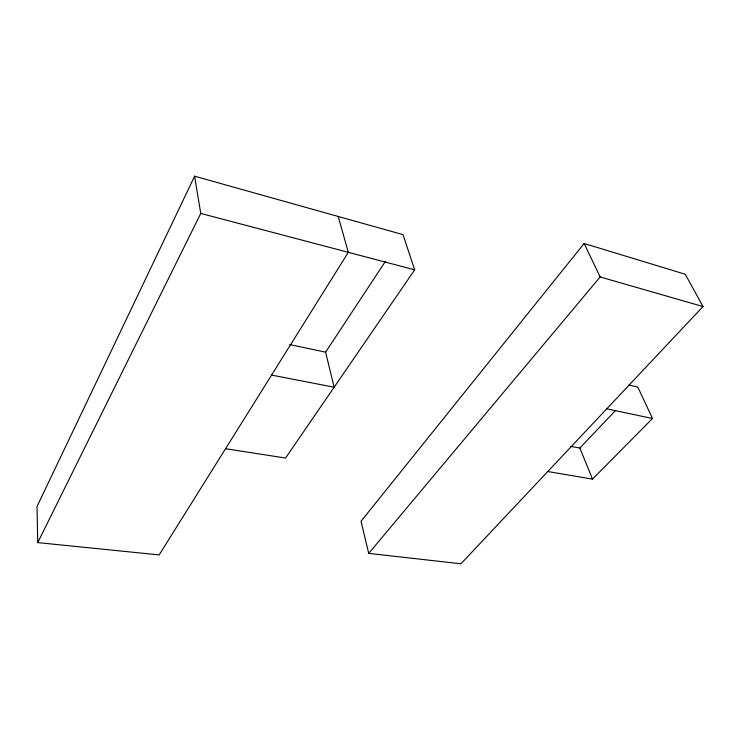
<?xml version="1.0" encoding="UTF-8"?>
<svg xmlns="http://www.w3.org/2000/svg" width="740" height="740" viewBox="0 0 740 740"><rect width="100%" height="100%" fill="white"/><g stroke="black" fill="none" stroke-linecap="round" stroke-linejoin="round"><path stroke-width="1.11" d="M225.543 448.727L285.557 458.032L414.668 269.832L403.013 234.636L194.602 176.203L37 506.539L37.749 542.605L159.174 554.908L348.309 252.331L338.208 216.469M37.749 542.605L200.753 213.425L194.602 176.203M271.58 375.078L334.129 387.224L325.609 352.157L385.244 261.608M584.119 243.488L361.037 521.247L368.724 553.381L460.937 563.797L703 306.554L685.277 274.272L584.119 243.488L600.159 276.954L703 306.554M368.724 553.381L600.159 276.954M570.79 446.359L579.864 448.052L615.578 410.469M547.776 471.519L592.5 479.132L652.504 418.516L637.797 387.075L628.824 385.022M289.627 344.562L325.609 352.157M606.782 408.804L652.504 418.516M200.753 213.425L414.668 269.832M579.864 448.052L592.5 479.132"/></g></svg>
